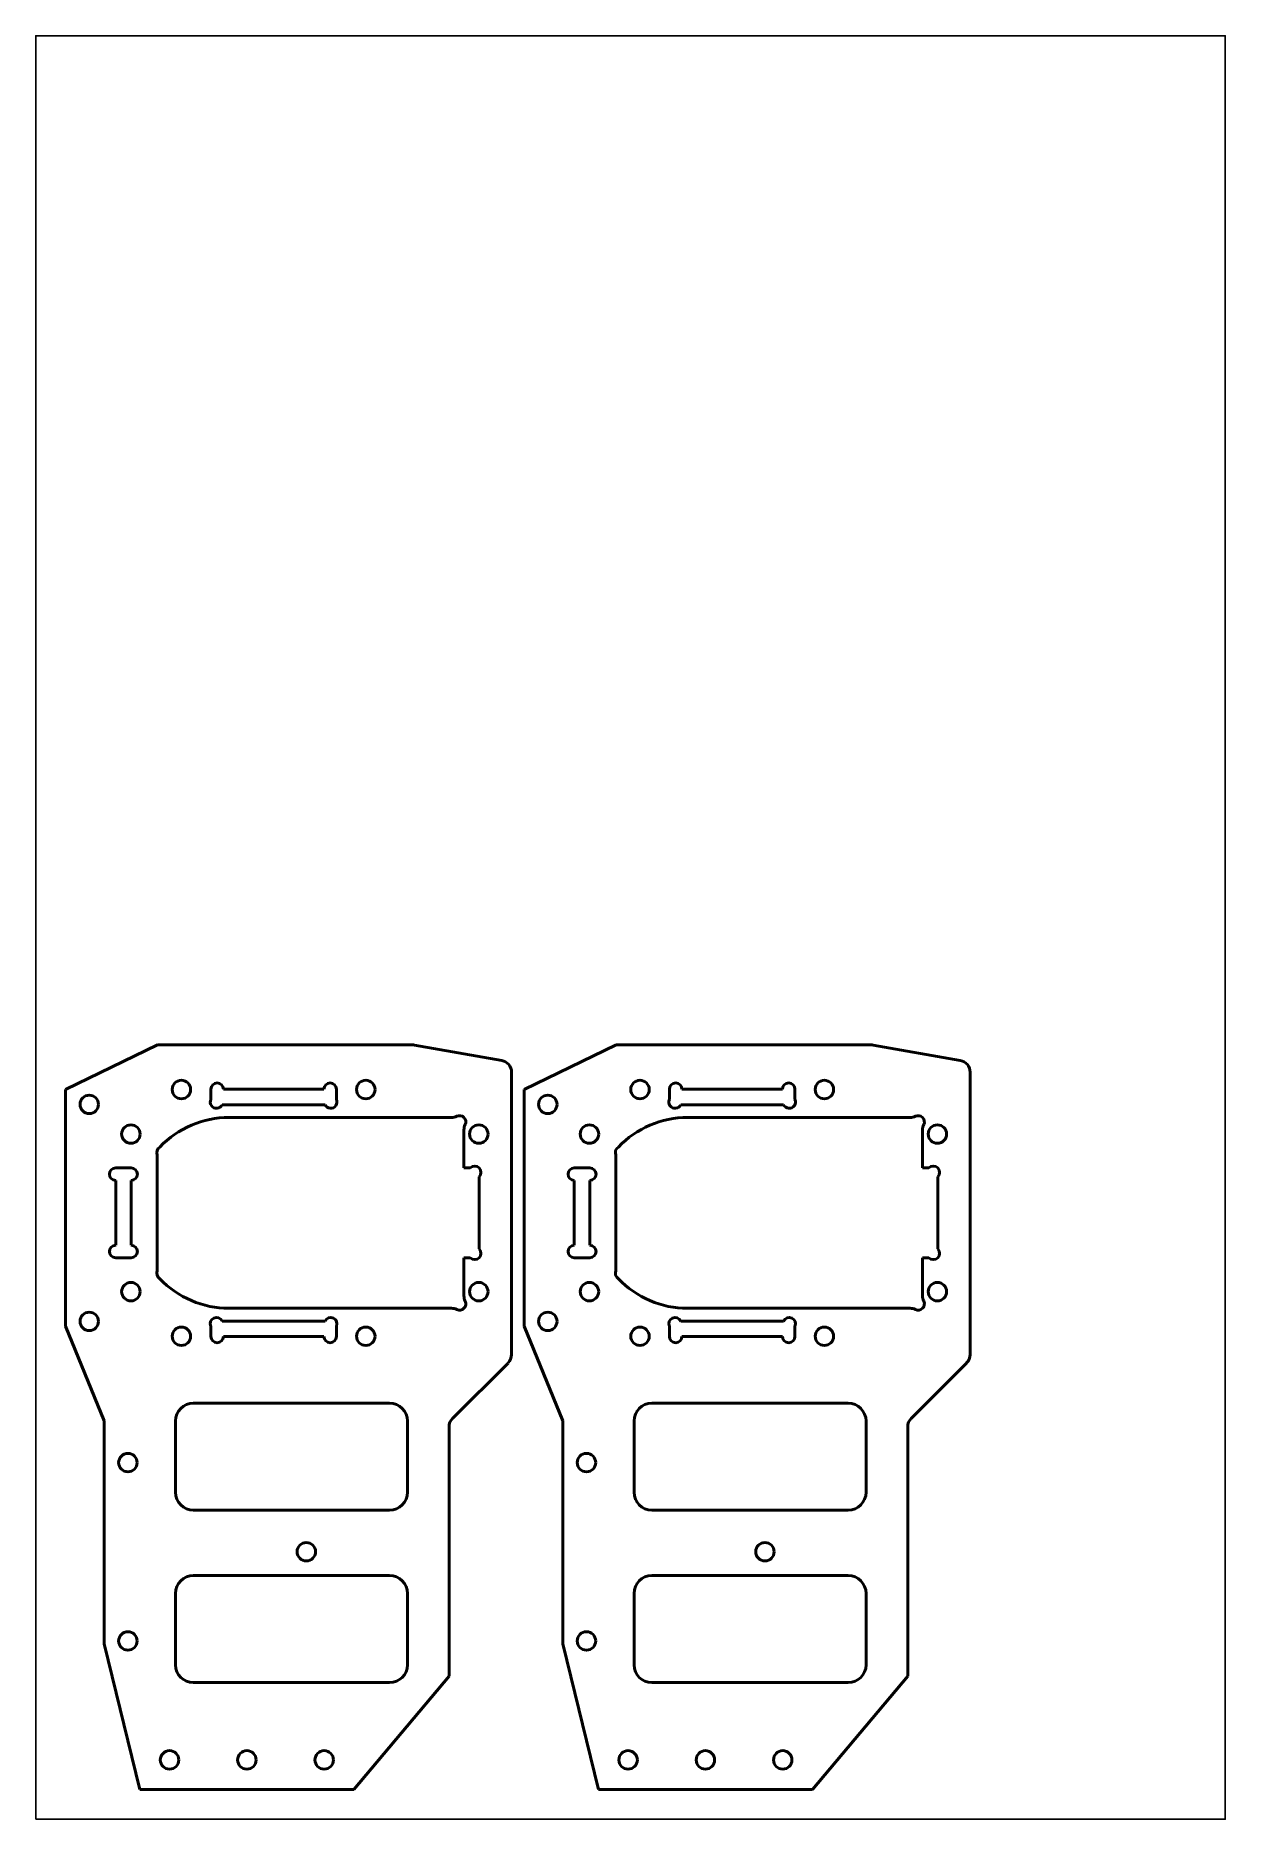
# Model space of a CAD drawing. Extents: x 0 to 200, y 0 to 300.
import ezdxf

# ---------------------------------------------------------------- set-up
doc = ezdxf.new("R2010")
doc.units = 0
doc.header["$LTSCALE"] = 0.25
doc.header["$MEASUREMENT"] = 0
doc.layers.get('0').update_dxf_attribs({"linetype": 'CONTINUOUS'})
doc.layers.add('Visible (ISO)', color=7, linetype='CONTINUOUS', lineweight=50)

msp = doc.modelspace()

# ---------------------------------------------------------------- linework, layer by layer
msp.add_lwpolyline([(0, 0), (0, 300), (200, 300), (200, 0)], close=True)
at = {"layer": 'Visible (ISO)'}
for p, q in [((20.5, 130.25), (5, 122.76)), ((63.33, 130.25), (20.5, 130.25)), ((78.35, 127.63), (63.67, 130.22)), ((97.6, 130.25), (82.1, 122.76)), ((140.43, 130.25), (97.6, 130.25)), ((155.45, 127.63), (140.77, 130.22)), ((80, 78.17), (80, 125.66)), ((157.1, 78.17), (157.1, 125.66)), ((5, 122.76), (5, 82.97)), ((29.45, 121.09), (29.45, 122.8)), ((48.65, 120.2), (31.35, 120.2)), ((31.55, 122.8), (48.45, 122.8)), ((50.55, 122.8), (50.55, 121.09)), ((82.1, 122.76), (82.1, 82.97)), ((106.55, 121.09), (106.55, 122.8)), ((125.75, 120.2), (108.45, 120.2)), ((108.65, 122.8), (125.55, 122.8)), ((127.65, 122.8), (127.65, 121.09)), ((32.5, 118.05), (69.92, 118.05)), ((109.6, 118.05), (147.02, 118.05)), ((72, 115.97), (72, 109.55)), ((149.1, 115.97), (149.1, 109.55)), ((20.45, 92.29), (20.45, 111.71)), ((97.55, 92.29), (97.55, 111.71)), ((13.45, 109.55), (16.05, 109.55)), ((72, 109.55), (73.07, 109.55)), ((74.55, 108.07), (74.55, 95.93)), ((90.55, 109.55), (93.15, 109.55)), ((149.1, 109.55), (150.17, 109.55)), ((151.65, 108.07), (151.65, 95.93)), ((13.45, 96.55), (13.45, 107.45)), ((16.05, 107.45), (16.05, 96.55)), ((90.55, 96.55), (90.55, 107.45)), ((93.15, 107.45), (93.15, 96.55)), ((16.05, 94.45), (13.45, 94.45)), ((73.07, 94.45), (72, 94.45)), ((72, 94.45), (72, 88.03)), ((93.15, 94.45), (90.55, 94.45)), ((150.17, 94.45), (149.1, 94.45)), ((149.1, 94.45), (149.1, 88.03)), ((69.92, 85.95), (32.5, 85.95)), ((147.02, 85.95), (109.6, 85.95)), ((5, 82.97), (11.5, 67.03)), ((29.45, 81.2), (29.45, 82.91)), ((31.35, 83.8), (48.65, 83.8)), ((48.45, 81.2), (31.55, 81.2)), ((50.55, 82.91), (50.55, 81.2)), ((82.1, 82.97), (88.6, 67.03)), ((106.55, 81.2), (106.55, 82.91)), ((108.45, 83.8), (125.75, 83.8)), ((125.55, 81.2), (108.65, 81.2)), ((127.65, 82.91), (127.65, 81.2)), ((70.09, 67.43), (79.41, 76.75)), ((147.19, 67.43), (156.51, 76.75)), ((26.5, 70), (59.5, 70)), ((103.6, 70), (136.6, 70)), ((11.5, 67.03), (11.5, 29.52)), ((23.5, 55), (23.5, 67)), ((62.5, 67), (62.5, 55)), ((69.5, 24.07), (69.5, 66.01)), ((88.6, 67.03), (88.6, 29.52)), ((100.6, 55), (100.6, 67)), ((139.6, 67), (139.6, 55)), ((146.6, 24.07), (146.6, 66.01)), ((59.5, 52), (26.5, 52)), ((136.6, 52), (103.6, 52)), ((26.5, 41), (59.5, 41)), ((103.6, 41), (136.6, 41)), ((23.5, 26), (23.5, 38)), ((62.5, 38), (62.5, 26)), ((100.6, 26), (100.6, 38)), ((139.6, 38), (139.6, 26)), ((11.5, 29.52), (17.5, 5)), ((88.6, 29.52), (94.6, 5)), ((53.5, 5), (69.5, 24.07)), ((130.6, 5), (146.6, 24.07)), ((59.5, 23), (26.5, 23)), ((136.6, 23), (103.6, 23)), ((17.5, 5), (53.5, 5)), ((94.6, 5), (130.6, 5))]:
    msp.add_line(p, q, dxfattribs=at)
for centre in [(24.5, 122.75), (55.5, 122.75), (101.6, 122.75), (132.6, 122.75), (9, 120.25), (86.1, 120.25), (16, 115.25), (74.5, 115.25), (93.1, 115.25), (151.6, 115.25), (16, 88.75), (74.5, 88.75), (93.1, 88.75), (151.6, 88.75), (9, 83.75), (86.1, 83.75), (24.5, 81.25), (55.5, 81.25), (101.6, 81.25), (132.6, 81.25), (15.5, 60), (92.6, 60), (45.5, 45), (122.6, 45), (15.5, 30), (92.6, 30), (22.5, 10), (35.5, 10), (48.5, 10), (99.6, 10), (112.6, 10), (125.6, 10)]:
    msp.add_circle(centre, 1.55, dxfattribs=at)
for centre, radius, start, end in [((63.33, 128.25), 2, 80, 90), ((140.43, 128.25), 2, 80, 90), ((78, 125.66), 2, 0, 80), ((155.1, 125.66), 2, 0, 80), ((30.5, 122.8), 1.05, 0, 180), ((49.5, 122.8), 1.05, 0, 180), ((107.6, 122.8), 1.05, 0, 180), ((126.6, 122.8), 1.05, 0, 180), ((30.4, 120.64), 1.05, 155, 335), ((49.6, 120.64), 1.05, 205, 25), ((107.5, 120.64), 1.05, 155, 335), ((126.7, 120.64), 1.05, 205, 25), ((32.5, 102), 16.05, 90, 136.4075), ((69.92, 120.05), 2, 270, 295.9511), ((71.26, 117.31), 1.05, 334.0489, 115.9511), ((109.6, 102), 16.05, 90, 136.4075), ((147.02, 120.05), 2, 270, 295.9511), ((148.36, 117.31), 1.05, 334.0489, 115.9511), ((74, 115.97), 2, 154.0489, 180), ((151.1, 115.97), 2, 154.0489, 180), ((21.4, 112.16), 1.05, 120.0654, 205), ((98.5, 112.16), 1.05, 120.0654, 205), ((13.45, 108.5), 1.05, 90, 270), ((16.05, 108.5), 1.05, 270, 90), ((73.81, 108.81), 1.05, 315, 135), ((90.55, 108.5), 1.05, 90, 270), ((93.15, 108.5), 1.05, 270, 90), ((150.91, 108.81), 1.05, 315, 135), ((13.45, 95.5), 1.05, 90, 270), ((16.05, 95.5), 1.05, 270, 90), ((90.55, 95.5), 1.05, 90, 270), ((93.15, 95.5), 1.05, 270, 90), ((73.81, 95.19), 1.05, 225, 45), ((150.91, 95.19), 1.05, 225, 45), ((21.4, 91.84), 1.05, 155, 239.9346), ((32.5, 102), 16.05, 223.5925, 270), ((98.5, 91.84), 1.05, 155, 239.9346), ((109.6, 102), 16.05, 223.5925, 270), ((71.26, 86.69), 1.05, 244.0489, 25.9511), ((74, 88.03), 2, 180, 205.9511), ((148.36, 86.69), 1.05, 244.0489, 25.9511), ((151.1, 88.03), 2, 180, 205.9511), ((30.4, 83.36), 1.05, 25, 205), ((49.6, 83.36), 1.05, 335, 155), ((69.92, 83.95), 2, 64.0489, 90), ((107.5, 83.36), 1.05, 25, 205), ((126.7, 83.36), 1.05, 335, 155), ((147.02, 83.95), 2, 64.0489, 90), ((30.5, 81.2), 1.05, 180, 0), ((49.5, 81.2), 1.05, 180, 0), ((107.6, 81.2), 1.05, 180, 0), ((126.6, 81.2), 1.05, 180, 0), ((78, 78.17), 2, 315, 0), ((155.1, 78.17), 2, 315, 0), ((26.5, 67), 3, 90, 180), ((59.5, 67), 3, 0, 90), ((103.6, 67), 3, 90, 180), ((136.6, 67), 3, 0, 90), ((71.5, 66.01), 2, 135, 180), ((148.6, 66.01), 2, 135, 180), ((26.5, 55), 3, 180, 270), ((59.5, 55), 3, 270, 0), ((103.6, 55), 3, 180, 270), ((136.6, 55), 3, 270, 0), ((26.5, 38), 3, 90, 180), ((59.5, 38), 3, 0, 90), ((103.6, 38), 3, 90, 180), ((136.6, 38), 3, 0, 90), ((26.5, 26), 3, 180, 270), ((59.5, 26), 3, 270, 0), ((103.6, 26), 3, 180, 270), ((136.6, 26), 3, 270, 0)]:
    msp.add_arc(centre, radius, start, end, dxfattribs=at)

doc.saveas('drawing.dxf')
